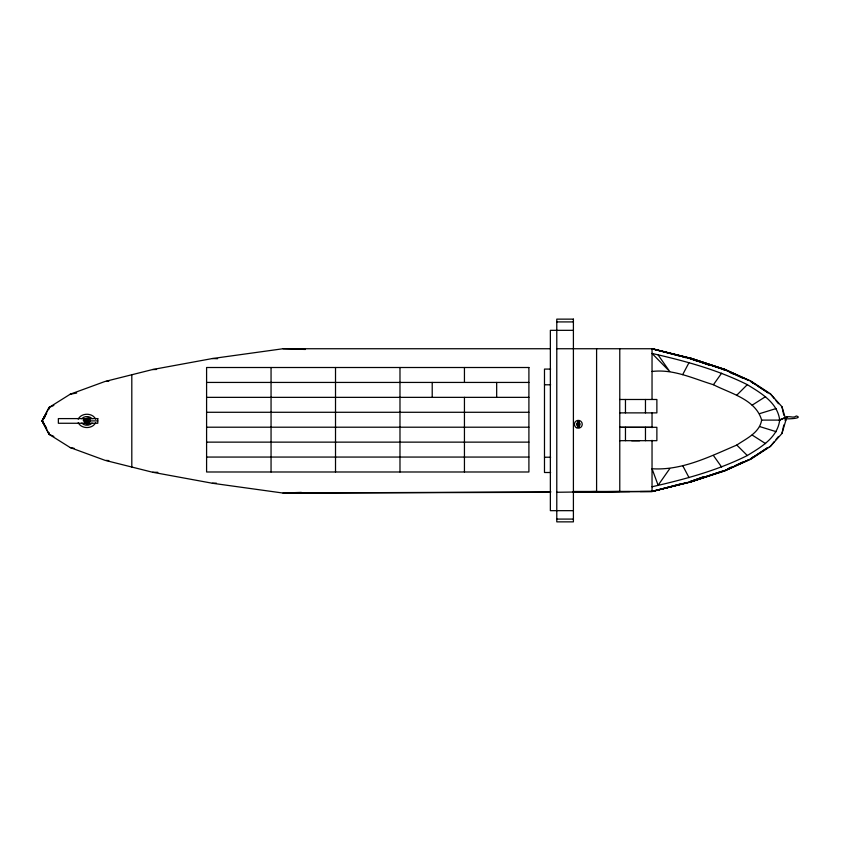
<?xml version="1.0" encoding="UTF-8"?>
<svg xmlns="http://www.w3.org/2000/svg" width="841" height="841" viewBox="0 0 841 841"><rect width="100%" height="100%" fill="white"/><g stroke="black" fill="none" stroke-linecap="round" stroke-linejoin="round"><path stroke-width="1.26" d="M573.751 492.122L652.038 491.47L691.26 481.819L724.437 470.981L750.939 459.154L770.24 446.56L781.972 433.462L783.812 424.957M669.688 468.742L658.114 485.268L652.038 468.742C681.967 470.75 709.951 456.474 736.8 445.057C746.303 438.55 759.57 432.8 761.641 420.101C755.775 399.37 730.409 393.472 713.42 384.715C693.373 378.681 673.546 368.842 652.038 371.47M652.038 486.76C684.679 479.338 717.257 470.571 747.313 455.538C760.958 447.139 777.578 437.667 779.691 420.101C777.578 402.545 760.958 393.073 747.313 384.663C717.257 369.641 684.679 360.873 652.038 353.451L669.688 371.47L658.114 354.944M781.972 433.462L785.904 420.101L781.972 406.739L770.24 393.641L750.939 381.057L724.437 369.231L691.26 358.382L652.038 348.742L556.784 348.742M779.208 420.016L787.344 416.8L779.407 420.237M550.308 492.311L283.028 493.057L212.384 483.249L152.652 472.264L104.967 460.311L70.245 447.591L49.146 434.377L42.071 420.899L49.146 407.422L70.245 394.198L104.967 381.488L152.652 369.525L212.384 358.539L283.028 348.742L550.361 348.742M682.661 374.655L689.052 362.555M46.57 428.342L42.05 420.826L49.146 407.422L53.835 405.415M78.213 419.175C81.293 412.605 92.584 412.605 95.664 419.175M95.664 422.613C92.584 429.183 81.293 429.183 78.213 422.613M44.195 423.801L42.071 420.899L46.57 413.351M53.835 436.405L49.146 434.377L42.05 420.826L46.57 413.33M713.42 384.715L721.62 373.194M42.071 420.899L44.899 417.02M774.361 441.525L770.24 446.56L769.305 446.56M776.001 439.507L778.482 436.49M736.8 395.144L747.313 384.663M81.798 418.713C84.363 415.811 89.514 415.811 92.079 418.713M92.079 423.076C89.514 425.977 84.363 425.977 81.798 423.076M767.15 448.043L750.161 459.154L753.231 456.926M750.161 459.154L767.181 447.959M752.159 405.162L765.604 396.595M732.154 467.039L723.87 470.981L689.567 481.819L702.677 477.047M734.519 465.914L742.813 461.972M728.705 468.29L731.071 467.218M640.222 491.522L652.038 491.47L690.387 481.819L703.991 477.047M689.567 481.819L703.002 477.236M573.404 491.47L652.038 491.47L690.945 481.819L721.599 471.402M690.387 481.819L721.62 471.38M690.945 481.819L723.87 470.981L748.963 459.691L724.437 470.981L722.818 470.981M759.728 413.614L776.275 408.505M652.038 440.316L652.038 491.47L679.707 484.153M652.038 491.47L687.065 482.461M70.245 394.198L76.678 393.031M578.335 423.265C576.863 423.223 577.189 425.651 578.597 425.241C580.795 424.274 577.031 421.436 578.335 425.273M106.26 381.394L108.836 381.204M301.351 492.384L283.028 493.057L550.929 491.901M212.384 483.249L216.305 483.133M573.404 492.048L596.595 491.47L596.595 348.742M152.652 369.525L156.542 369.483M556.784 492.258L619.775 491.47L619.775 348.742M573.247 491.806L629.72 491.565M556.784 321.914L573.404 321.914M573.404 330.334L550.361 330.334L550.361 510.666L573.404 510.666M688.516 358.382L691.26 358.382L723.87 369.231L748.963 380.521L724.437 369.231L722.818 369.231L725.089 370.355M550.634 369.083L544.484 369.083L544.484 472.505L550.634 472.505M750.161 381.057L768.232 392.905L757.604 385.956M206.592 382.434L528.905 382.434M544.484 384.789L550.634 384.789M769.305 393.641L770.24 393.641L774.361 398.687M206.592 397.351L528.905 397.351M619.775 399.486L656.874 399.486L656.874 412.878L619.775 412.878M206.592 412.279L528.905 412.279M761.641 420.101L779.691 420.101M784.853 420.101L785.904 420.101M90.502 420.899L97.787 420.899M577.714 421.877L578.955 421.877M577.714 424.263L578.955 424.411M577.714 426.808L578.955 426.808M206.592 427.207L528.905 427.207M619.775 440.684L656.874 440.684L656.874 427.302L619.775 427.302L652.038 427.333M631.665 440.737L639.581 440.737M206.592 442.135L528.905 442.135M206.592 457.062L528.905 457.062M544.484 457.22L550.634 457.22M556.784 519.086L573.404 519.086M152.652 472.264L157.845 472.327M212.384 358.539L217.609 358.697M283.028 348.742L305.357 349.457M106.26 460.405L108.836 460.595M70.245 447.591L74.103 448.295M652.038 399.486L652.038 348.742L690.945 358.382L723.87 369.231L742.813 378.24M679.707 356.058L652.038 348.742L690.387 358.382L721.62 368.831M652.038 348.742L689.567 358.382L710.33 365.478M682.23 356.721L685.993 357.719M759.728 426.587L776.275 431.706M690.945 358.382L721.599 368.81M690.387 358.382L710.182 365.32M689.567 358.382L697.914 361.42M722.818 369.231L725.173 370.303M729.893 372.458L733.426 374.066M752.159 435.049L765.604 443.617M751.223 381.751L755.481 384.558M751.181 381.793L753.231 383.275M736.8 445.057L747.313 455.538M776.001 400.694L778.482 403.722M713.42 455.496L721.62 467.018M42.05 420.826L46.57 428.321M682.661 465.546L689.052 477.656M781.972 406.739L783.812 415.244M652.038 412.847L652.038 427.68M645.467 399.486L645.467 412.878M645.467 427.302L645.467 440.684M625.462 399.486L625.462 412.878M625.462 427.302L625.462 440.684M496.674 382.434L496.674 397.351M464.442 367.506L464.442 382.434M464.442 397.351L464.442 471.99M432.211 382.434L432.211 397.351M399.98 367.506L399.98 471.99M335.517 367.506L335.517 471.99M271.054 367.506L271.054 471.99M131.806 374.75L131.806 467.039M49.146 407.422L49.146 409.041M49.146 432.6L49.146 434.377M83.343 420.185C88.704 432.39 95.443 411.512 83.343 420.185M84.846 420.489C87.958 427.564 91.869 415.454 84.846 420.489M85.814 420.679C87.39 424.053 89.157 418.24 85.814 420.679M86.034 420.721C87.296 423.422 88.715 418.765 86.034 420.721M786.945 417.083L783.865 418.376C785.904 419.512 804.08 418.387 796.374 415.969C793.368 418.587 790.056 415.675 786.945 417.083M573.404 319.138L556.784 319.138L556.784 521.862L573.404 521.862L573.404 319.138M528.905 367.506L206.592 367.506L206.592 471.99L528.905 471.99L528.905 367.506M97.787 418.597L58.355 418.597L58.355 423.265L97.787 423.265L97.787 418.597M578.955 421.446L577.714 421.446L577.714 427.239L578.955 427.239L578.955 421.446M576.379 427.67A3.921 3.921 0 0 0 582.256 424.263A3.921 3.921 0 0 0 576.379 420.868A3.921 3.921 0 0 0 576.379 427.67M577.452 425.798A1.766 1.766 0 0 0 580.101 424.263A1.766 1.766 0 0 0 577.452 422.739A1.766 1.766 0 0 0 577.452 425.798"/></g></svg>
